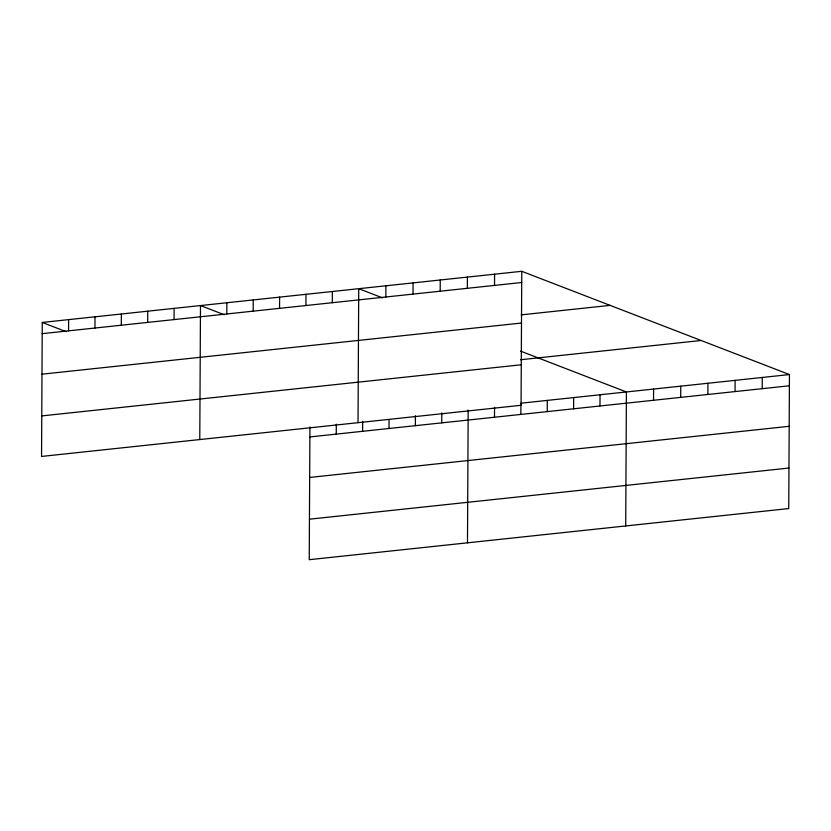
<?xml version="1.0" encoding="UTF-8"?>
<svg xmlns="http://www.w3.org/2000/svg" width="831" height="831" viewBox="0 0 831 831"><rect width="100%" height="100%" fill="white"/><g stroke="black" fill="none" stroke-linecap="round" stroke-linejoin="round"><path stroke-width="1.25" d="M42.256 322.438L41.55 456.437L521.058 405.289L521.764 271.301L42.256 322.438L66.033 331.621M68.568 330.842L68.62 319.634M94.942 328.037L94.994 316.819M121.316 325.222L121.368 314.004M147.689 322.407L147.741 311.189M174.053 319.592L174.115 308.374M199.783 439.557L200.489 305.569L224.277 314.741M226.801 313.962L226.863 302.754M253.175 311.158L253.237 299.939M279.548 308.343L279.611 297.124M305.922 305.528L305.985 294.309M309.932 426.957L309.236 559.699L788.744 508.562L789.45 374.563L521.764 271.301M332.296 302.713L332.358 291.504M336.254 434.114L336.306 424.142M358.026 422.678L358.722 288.689L382.509 297.862M362.628 431.299L362.68 421.338M385.844 296.999L385.896 285.791M389.001 428.495L389.043 419.769M413.017 294.101L413.069 282.893M415.375 425.68L415.427 415.708M440.181 291.203L440.243 279.995M441.749 422.865L441.801 412.893M467.354 288.305L467.417 277.097M467.479 542.83L468.175 410.078M494.528 285.407L494.59 274.199M494.497 417.235L494.549 407.273M520.871 414.43L520.923 403.212L789.45 374.563M547.245 411.615L547.297 400.397M573.608 408.8L573.67 397.582M599.982 405.985L600.044 394.767M625.712 525.95L626.418 391.962L520.58 351.129M653.53 400.272L653.592 389.064M680.703 397.374L680.766 386.166M707.877 394.476L707.929 383.268M735.051 391.578L735.103 380.369M762.214 388.679L762.276 377.461M42.194 333.657L521.702 282.509M521.172 314.866L610.099 305.372M41.976 374.179L521.484 323.03M520.497 359.75L701.115 340.492M41.758 415.916L521.266 364.767M309.88 436.929L789.388 385.781M309.672 477.441L789.18 426.303M309.454 519.188L788.962 468.04"/></g></svg>
